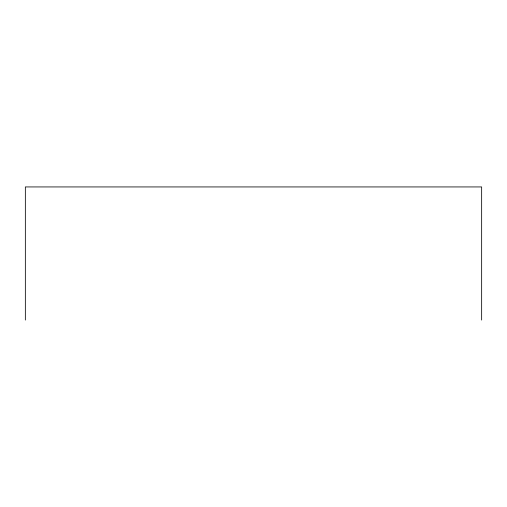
<?xml version="1.0" encoding="UTF-8"?>
<svg xmlns="http://www.w3.org/2000/svg" width="507" height="507" viewBox="0 0 507 507"><rect width="100%" height="100%" fill="white"/><g stroke="black" fill="none" stroke-linecap="round" stroke-linejoin="round"><path stroke-width="0.76" d="M481.65 320.063L481.65 186.937L25.35 186.937L25.35 320.063"/></g></svg>
